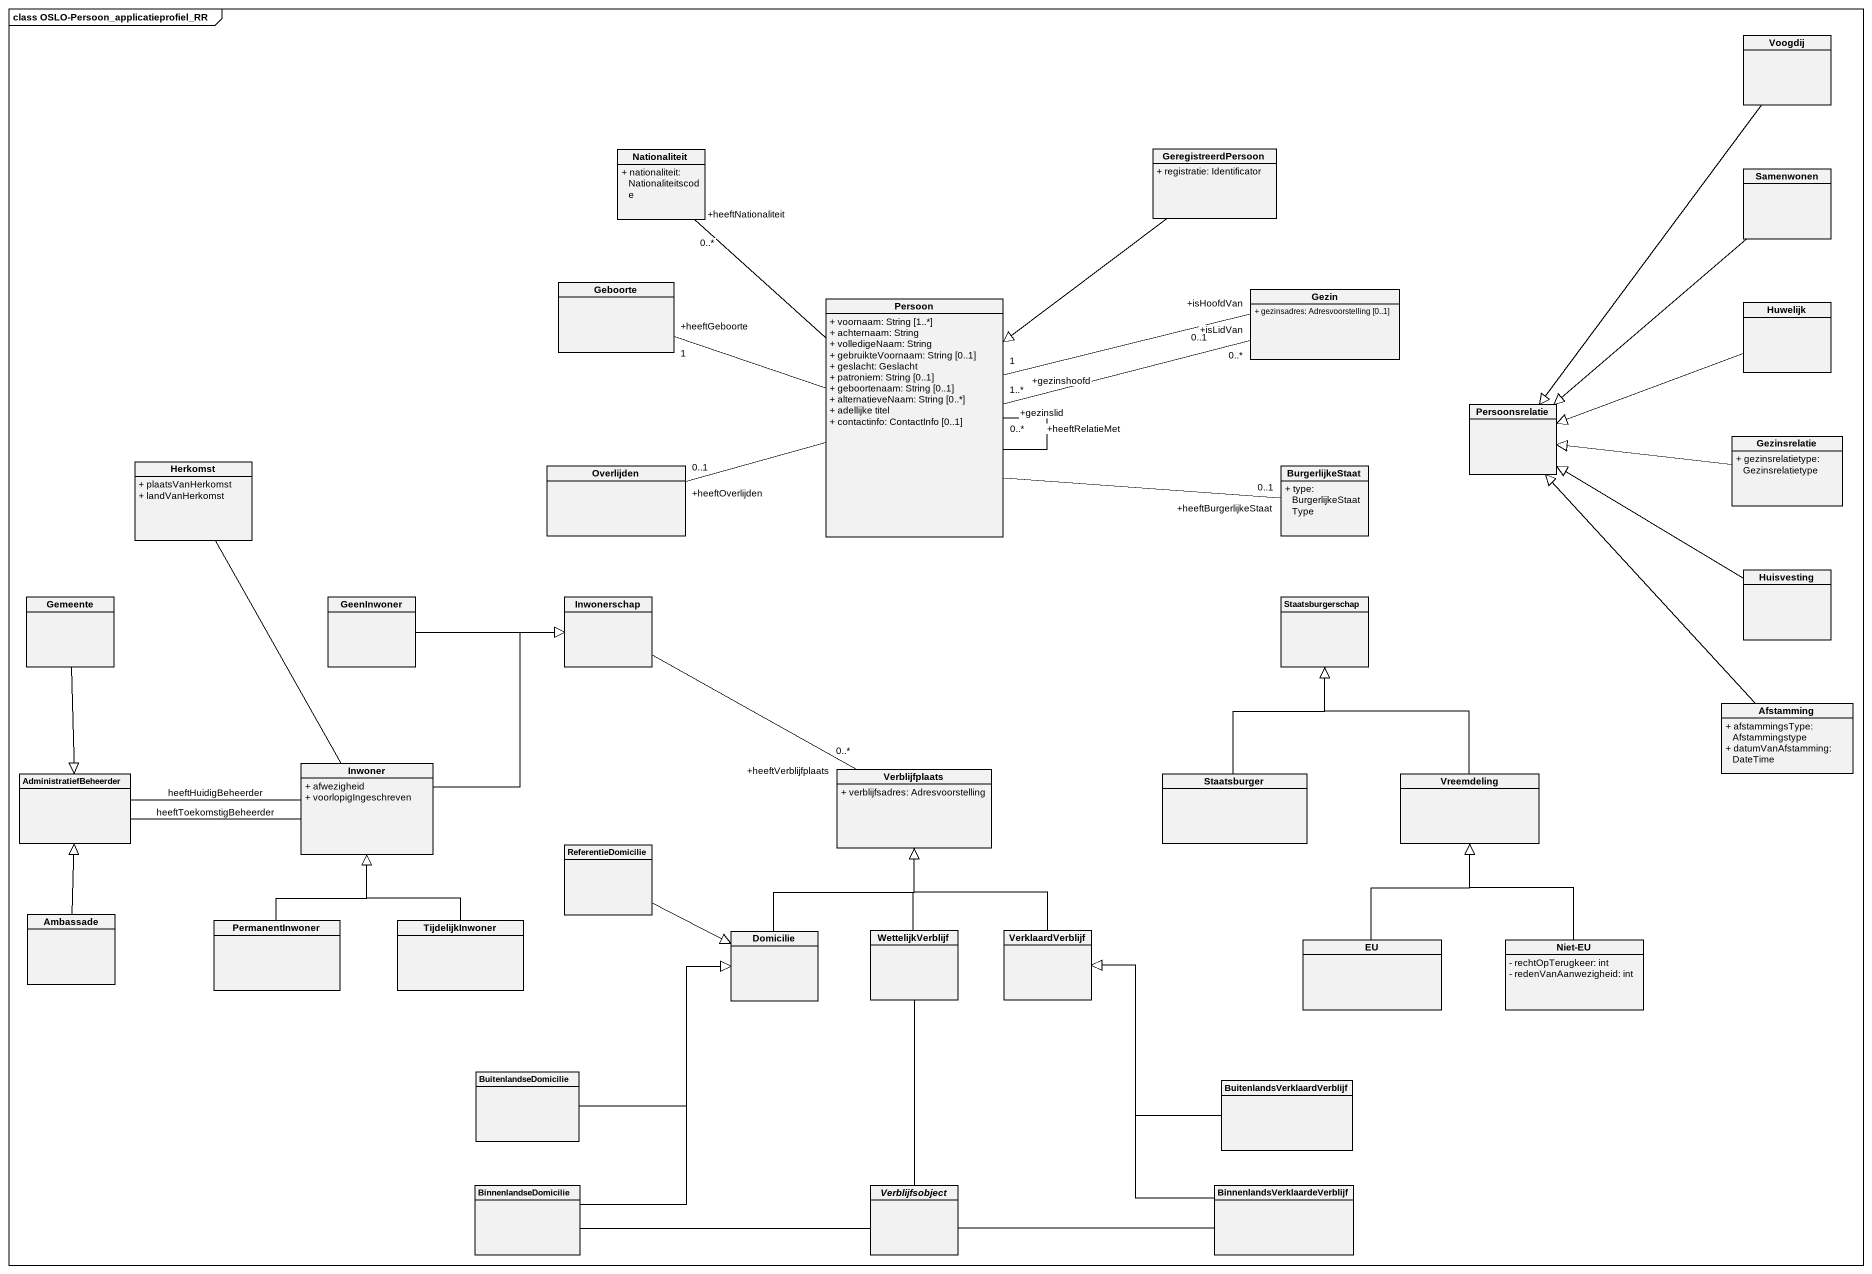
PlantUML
@startuml
mainframe class OSLO-Persoon_applicatieprofiel_RR
hide circle
hide empty members
skinparam classAttributeIconSize 0
class Voogdij
class Nationaliteit {
  + nationaliteit: Nationaliteitscode
}
class GeregistreerdPersoon {
  + registratie: Identificator
}
class Samenwonen
class Geboorte
class Gezin {
  + gezinsadres: Adresvoorstelling [0..1]
}
class Persoon {
  + voornaam: String [1..*]
  + achternaam: String
  + volledigeNaam: String
  + gebruikteVoornaam: String [0..1]
  + geslacht: Geslacht
  + patroniem: String [0..1]
  + geboortenaam: String [0..1]
  + alternatieveNaam: String [0..*]
  + adellijke titel
  + contactinfo: ContactInfo [0..1]
}
class Huwelijk
class Persoonsrelatie
class Gezinsrelatie {
  + gezinsrelatietype: Gezinsrelatietype
}
class Herkomst {
  + plaatsVanHerkomst
  + landVanHerkomst
}
class Overlijden
class BurgerlijkeStaat {
  + type: BurgerlijkeStaatType
}
class Huisvesting
class Gemeente
class GeenInwoner
class Inwonerschap
class Staatsburgerschap
class Afstamming {
  + afstammingsType: Afstammingstype
  + datumVanAfstamming: DateTime
}
class Inwoner {
  + afwezigheid
  + voorlopigIngeschreven
}
class Verblijfplaats {
  + verblijfsadres: Adresvoorstelling
}
class AdministratiefBeheerder
class Staatsburger
class Vreemdeling
class ReferentieDomicilie
class Ambassade
class PermanentInwoner
class TijdelijkInwoner
class Domicilie
class WettelijkVerblijf
class VerklaardVerblijf
class EU
class "Niet-EU" as Niet_EU {
  - rechtOpTerugkeer: int
  - redenVanAanwezigheid: int
}
class BuitenlandseDomicilie
class BuitenlandsVerklaardVerblijf
class BinnenlandseDomicilie
abstract class Verblijfsobject
class "BinnenlandsVerklaardeVerblijf" as BinnenlandsVerklaardeVerblij
Voogdij --|> Persoonsrelatie
GeregistreerdPersoon --|> Persoon
Samenwonen --|> Persoonsrelatie
Persoon -up- "+heeftNationaliteit\n0..*" Nationaliteit
Persoon -left- "+heeftGeboorte\n1" Geboorte
Persoon "+gezinslid\n1..*" -right- "+isLidVan\n0..*" Gezin
Persoon "+gezinshoofd\n1" -right- "+isHoofdVan\n0..1" Gezin
Persoon -- "+heeftRelatieMet\n0..*" Persoon
Persoon -left- "+heeftOverlijden\n0..1" Overlijden
Persoon -right- "+heeftBurgerlijkeStaat\n0..1" BurgerlijkeStaat
Huwelijk -left-|> Persoonsrelatie
Gezinsrelatie -left-|> Persoonsrelatie
Huisvesting -up-|> Persoonsrelatie
Gemeente --|> AdministratiefBeheerder
GeenInwoner -right-|> Inwonerschap
Inwonerschap -right- "+heeftVerblijfplaats\n0..*" Verblijfplaats
Afstamming -up-|> Persoonsrelatie
Inwoner -up- Herkomst
Inwoner -up-|> Inwonerschap
Inwoner -left- AdministratiefBeheerder : heeftHuidigBeheerder
Inwoner -left- AdministratiefBeheerder : heeftToekomstigBeheerder
Staatsburger -up-|> Staatsburgerschap
Vreemdeling -up-|> Staatsburgerschap
ReferentieDomicilie -right-|> Domicilie
Ambassade -up-|> AdministratiefBeheerder
PermanentInwoner -up-|> Inwoner
TijdelijkInwoner -up-|> Inwoner
Domicilie -up-|> Verblijfplaats
WettelijkVerblijf -up-|> Verblijfplaats
WettelijkVerblijf -- Verblijfsobject
VerklaardVerblijf -up-|> Verblijfplaats
EU -up-|> Vreemdeling
Niet_EU -up-|> Vreemdeling
BuitenlandseDomicilie -right-|> Domicilie
BuitenlandsVerklaardVerblijf -up-|> VerklaardVerblijf
BinnenlandseDomicilie -up-|> Domicilie
BinnenlandseDomicilie -right- Verblijfsobject
BinnenlandsVerklaardeVerblij -up-|> VerklaardVerblijf
BinnenlandsVerklaardeVerblij -left- Verblijfsobject
@enduml
